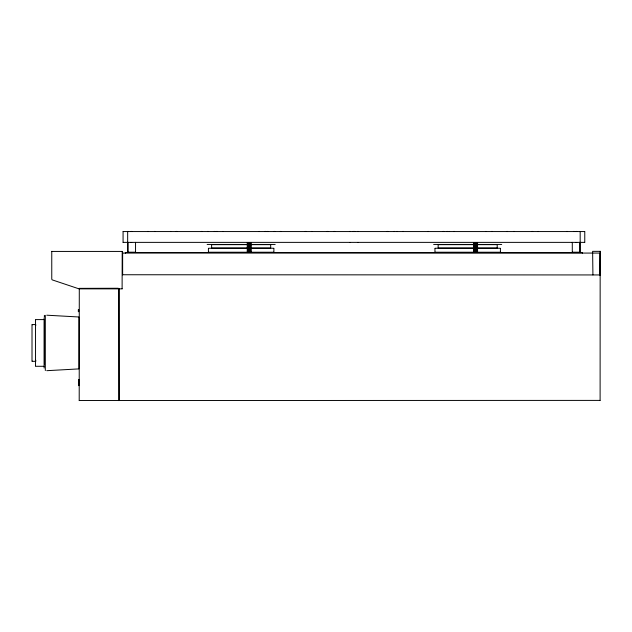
<?xml version="1.0" encoding="UTF-8"?>
<svg xmlns="http://www.w3.org/2000/svg" width="632" height="632" viewBox="0 0 632 632"><rect width="100%" height="100%" fill="white"/><g stroke="black" fill="none" stroke-linecap="round" stroke-linejoin="round"><path stroke-width="0.95" d="M600.163 252.966L600.258 274.944M32.011 324.595L32.011 361.291M51.761 251.338L51.769 279.233L52.235 279.881L79.032 288.856L122.205 288.856M35.779 361.291L35.779 360.303M78.882 383.103L78.779 385.615L78.684 383.103M78.882 382.02L78.882 379.508L78.684 382.02M123.074 231.438L123.074 242.49M122.64 252.966L122.64 274.849M127.775 231.557L128.296 231.438L127.664 231.438L127.664 242.49M122.11 288.761L122.205 251.338M135.548 252.302L135.548 242.356M118.713 400.617L118.713 288.761L118.216 288.263L79.292 288.358L79.205 400.617M580.176 242.49L580.176 231.438M579.813 252.302L579.813 242.356M584.766 242.49L584.766 231.438M600.108 400.53L600.163 253.535M32.193 324.777A4.313 3.049 0 0 1 35.597 324.777L35.779 324.595M131.725 231.438L131.093 231.438M128.027 252.302L128.027 242.356M155.077 231.438L154.437 231.438M201.979 231.438L201.339 231.438M214.951 231.438L214.311 231.438M274.825 231.438L274.185 231.438M119.211 400.53L599.981 400.396M334.699 231.438L334.059 231.438M353.659 231.438L353.019 231.438M358.249 231.438L357.609 231.438M349.591 242.49L350.231 242.49M394.573 231.438L393.933 231.438M428.496 231.438L427.864 231.438M454.448 231.438L453.808 231.438M514.322 231.438L513.682 231.438M574.188 231.438L573.556 231.438M576.115 242.49L576.747 242.49M572.292 252.302L572.292 242.356M582.483 253.329A3.136 2.22 -90 0 0 582.333 252.642L582.483 252.484M122.742 274.746L599.902 274.944L600.258 251.283M170.419 231.438L170.687 231.438M259.231 231.438L259.499 231.438M396.943 231.438L397.212 231.438M485.755 231.438L486.024 231.438M177.015 231.438L176.162 231.438M265.827 231.438L264.974 231.438M403.54 231.438L402.679 231.438M492.352 231.438L491.498 231.438M217.345 231.438L216.484 231.438M306.157 231.438L305.296 231.438M443.862 231.438L443.008 231.438M532.681 231.438L531.82 231.438M51.856 251.433L122.11 251.433M148.251 231.438L147.619 231.438M208.125 231.438L207.493 231.438M122.742 253.069L600.06 253.069M125.357 252.484L582.333 252.642M135.446 252.2L128.138 252.2M268 231.438L267.368 231.438M327.874 231.438L327.242 231.438M387.748 231.438L387.116 231.438M447.622 231.438L446.99 231.438M506.975 231.557L507.496 231.438L506.864 231.438M567.37 231.438L566.738 231.438M579.702 252.2L572.394 252.2M599.602 274.849L600.06 274.746M118.619 400.522L79.292 400.522M123.185 231.557L584.655 231.557M131.093 242.49L131.725 242.49M280.971 231.438L280.339 231.438M350.231 231.438L349.591 231.438M354.821 231.438L354.181 231.438M357.609 242.49L358.249 242.49M576.747 231.438L576.115 231.438M579.544 242.49L580.065 242.372M584.655 242.372L123.185 242.372M46.768 370.684L78.605 368.914M247.357 242.656L250.928 242.656M473.874 242.656L477.452 242.656M207.138 244.442L247.791 244.442M250.533 244.442L275.181 244.442M433.655 244.442L474.316 244.442M477.049 244.442L501.705 244.442M211.728 244.655L246.899 244.655M250.58 244.655L270.591 244.655M438.245 244.655L473.423 244.655M477.105 244.655L497.115 244.655M211.728 248.036L246.899 248.036M250.58 248.036L270.591 248.036M438.245 248.036L473.423 248.036M477.105 248.036L497.115 248.036M208.536 248.25L247.523 248.25M251.023 248.25L273.782 248.25M435.053 248.25L474.047 248.25M477.539 248.25L500.307 248.25M208.536 252.231L273.782 252.231M435.053 252.231L500.307 252.231M35.89 319.595L44.074 319.595M35.89 366.291L44.074 366.291M46.768 315.202L78.605 316.972M579.544 231.438L580.065 231.557M600.187 251.346L592.626 251.346L592.919 274.944M127.775 242.372L128.296 242.49M538.148 231.438L538.417 231.438M449.336 231.438L449.605 231.438M311.631 231.438L311.892 231.438M222.82 231.438L223.08 231.438M119.337 400.396L119.211 288.603M35.597 324.777L35.779 325.583M580.176 242.672L580.176 252.302M500.41 248.502L500.41 251.978M497.218 244.908L497.218 247.784M477.563 242.917L477.563 251.978M477.302 242.917L477.302 251.978M476.615 242.917L476.615 251.978M475.667 242.917L475.667 251.978M474.719 242.917L474.719 251.978M474.024 242.917L474.024 251.978M473.771 242.917L473.771 251.978M438.142 244.908L438.142 247.784M434.95 248.502L434.95 251.978M273.885 248.502L273.885 251.978M270.693 244.908L270.693 247.784M251.038 242.917L251.038 251.978M250.786 242.917L250.786 251.978M250.09 242.917L250.09 251.978M249.142 242.917L249.142 251.978M248.194 242.917L248.194 251.978M247.499 242.917L247.499 251.978M247.246 242.917L247.246 251.978M211.617 244.908L211.617 247.784M208.426 248.502L208.426 251.978M127.664 242.672L127.664 252.302M78.953 317.138L78.953 368.748M78.779 379.469L78.779 382.06M78.779 383.055L78.779 385.654M78.668 309.585L78.668 311.639M78.502 309.514L78.502 311.71M78.329 309.585L78.329 311.639M45.314 315.344L45.314 370.542M44.374 315.352L44.374 317.011M44.43 319.737L44.43 320.187M44.43 321.506L44.43 364.38M44.122 317.841L44.122 368.045M35.534 319.737L35.534 366.149M35.597 361.117A4.313 3.049 0 0 1 32.193 361.117M125.357 253.329A3.136 2.22 -90 0 1 125.507 252.642"/></g></svg>
